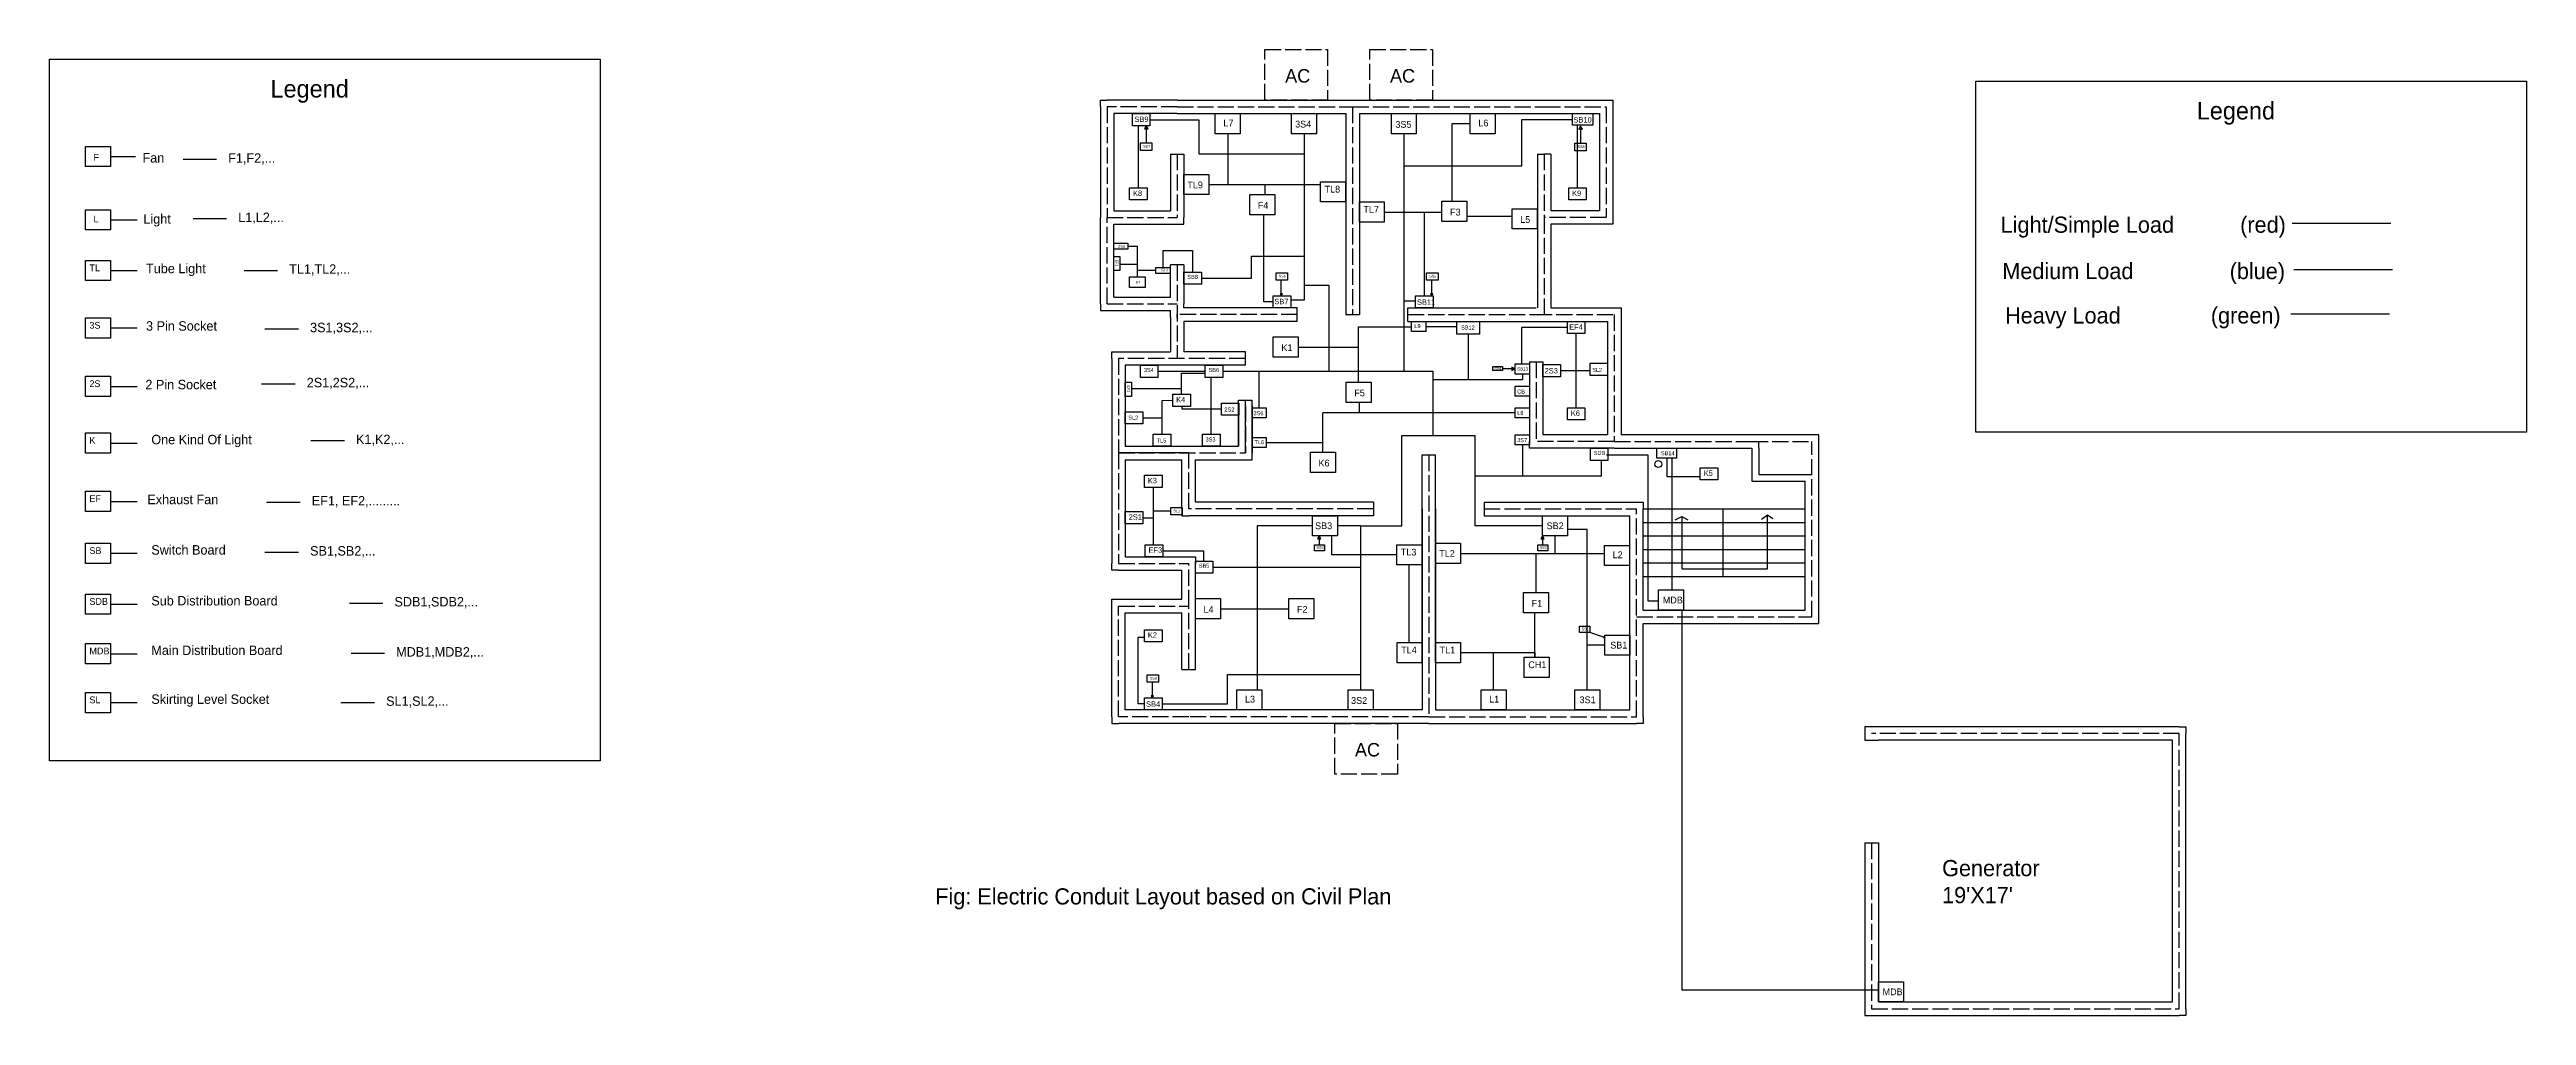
# Model space of a CAD drawing. Header units: inches. Extents: x 2005 to 8881, y -1786 to -220.
# Drawn here: x 3756 to 5592, y -965 to -249 of the extents above; entities that cross this region are included whole.
import ezdxf

# ---------------------------------------------------------------- set-up
doc = ezdxf.new("R2010")
doc.units = ezdxf.units.IN
doc.header["$MEASUREMENT"] = 0
doc.linetypes.add('ACAD_ISO02W100', pattern=[15, 12, -3])

msp = doc.modelspace()

# ---------------------------------------------------------------- linework, layer by layer
for p, q in [((4534.51, -291.49), (4534.51, -286.49)), ((4534.51, -286.49), (4539.51, -286.49)), ((4534.51, -291.49), (4534.51, -373.49)), ((4534.51, -291.49), (4534.51, -291.49)), ((4591.51, -286.49), (4539.51, -286.49)), ((4591.51, -286.49), (4721.51, -286.49)), ((4721.51, -286.49), (4773.51, -286.49)), ((4721.51, -286.49), (4773.51, -286.49)), ((4721.51, -286.49), (4773.51, -286.49)), ((4721.51, -286.49), (4863.51, -286.49)), ((4863.51, -286.49), (4909.51, -286.49)), ((4909.51, -286.49), (4914.51, -286.49)), ((4914.51, -286.49), (4914.51, -291.49)), ((4914.51, -291.49), (4914.51, -373.49)), ((4914.51, -291.49), (4914.51, -291.49)), ((4591.51, -296.49), (4544.51, -296.49)), ((4544.51, -296.49), (4544.51, -368.49)), ((4568.56, -305.49), (4568.56, -318.24)), ((4591.51, -296.49), (4716.51, -296.49)), ((4596.51, -296.49), (4716.51, -296.49)), ((4716.51, -296.49), (4716.51, -445.49)), ((4726.51, -296.49), (4768.51, -296.49)), ((4726.51, -296.49), (4726.51, -445.49)), ((4726.51, -296.49), (4863.51, -296.49)), ((4778.51, -296.49), (4904.51, -296.49)), ((4890.54, -305.74), (4890.54, -318.49)), ((4904.51, -296.49), (4904.51, -368.49)), ((3800.66, -328.3), (3819.24, -328.3)), ((3854.59, -330.36), (3879.36, -330.36)), ((4586.51, -326.49), (4586.51, -368.49)), ((4586.51, -326.49), (4596.51, -326.49)), ((4596.51, -326.49), (4596.51, -373.49)), ((4596.51, -326.49), (4596.51, -373.49)), ((4858.51, -326.49), (4858.51, -373.49)), ((4858.51, -326.49), (4863.51, -326.49)), ((4868.51, -326.49), (4863.51, -326.49)), ((4868.51, -326.49), (4868.51, -368.49)), ((3800.66, -375.18), (3820.55, -375.18)), ((3862.02, -374.29), (3886.8, -374.29)), ((4534.51, -437.49), (4534.51, -373.49)), ((4534.51, -437.49), (4534.51, -373.49)), ((4544.51, -368.49), (4586.51, -368.49)), ((4544.51, -378.49), (4591.51, -378.49)), ((4544.51, -432.49), (4544.51, -378.49)), ((4591.51, -378.49), (4596.51, -378.49)), ((4596.51, -378.49), (4596.51, -373.49)), ((4858.51, -373.49), (4858.51, -440.49)), ((4904.51, -368.49), (4868.51, -368.49)), ((4909.51, -378.49), (4868.51, -378.49)), ((4909.51, -378.49), (4868.51, -378.49)), ((4868.51, -378.49), (4868.51, -440.49)), ((4914.51, -378.49), (4909.51, -378.49)), ((4914.51, -373.49), (4914.51, -378.49)), ((3800.66, -412.79), (3820.55, -412.79)), ((3899.8, -412.65), (3924.58, -412.65)), ((4586.51, -432.49), (4586.51, -408.49)), ((4596.51, -408.49), (4586.51, -408.49)), ((4596.51, -408.49), (4596.51, -437.49)), ((4668.61, -431.49), (4668.61, -419.99)), ((4780.2, -431.49), (4780.2, -419.99)), ((4534.51, -437.49), (4534.51, -442.49)), ((4544.51, -432.49), (4586.51, -432.49)), ((4596.51, -440.49), (4596.51, -437.49)), ((4680.51, -440.49), (4596.51, -440.49)), ((4662.74, -435.99), (4662.74, -435.99)), ((4680.51, -450.49), (4680.51, -440.49)), ((4762.51, -440.49), (4857.51, -440.49)), ((4762.51, -450.49), (4762.51, -440.49)), ((4868.51, -440.49), (4915.51, -440.49)), ((4915.51, -440.49), (4920.51, -440.49)), ((4920.51, -440.49), (4920.51, -445.49)), ((3800.66, -455.37), (3820.55, -455.37)), ((3915.29, -455.96), (3940.06, -455.96)), ((4534.51, -442.49), (4539.51, -442.49)), ((4539.51, -442.49), (4586.51, -442.49)), ((4586.51, -447.49), (4586.51, -442.49)), ((4586.51, -447.49), (4586.51, -464.49)), ((4591.51, -447.49), (4591.51, -445.49)), ((4596.51, -450.49), (4596.51, -464.49)), ((4680.51, -450.49), (4596.51, -450.49)), ((4716.51, -445.49), (4726.51, -445.49)), ((4762.51, -450.49), (4857.51, -450.49)), ((4857.51, -450.49), (4910.51, -450.49)), ((4910.51, -450.49), (4910.51, -534.49)), ((4920.51, -445.49), (4920.51, -534.49)), ((4543.01, -477.99), (4543.01, -472.99)), ((4543.01, -472.99), (4553.01, -472.99)), ((4553.01, -472.99), (4586.51, -472.99)), ((4586.51, -464.49), (4586.51, -472.99)), ((4596.51, -464.49), (4596.51, -472.99)), ((4642.01, -472.99), (4596.51, -472.99)), ((4642.01, -482.99), (4642.01, -472.99)), ((4543.01, -477.99), (4543.01, -547.99)), ((4642.01, -482.99), (4553.01, -482.99)), ((4553.01, -482.99), (4553.01, -542.99)), ((4841.76, -485.69), (4832.51, -485.69)), ((4852.51, -480.49), (4852.51, -539.49)), ((4852.51, -480.49), (4862.51, -480.49)), ((4862.51, -480.49), (4862.51, -534.49)), ((4862.51, -480.49), (4862.51, -534.49)), ((3800.66, -498.7), (3820.55, -498.7)), ((3912.81, -496.8), (3937.58, -496.8)), ((4637.01, -542.99), (4637.01, -508.99)), ((4637.01, -508.99), (4647.01, -508.99)), ((4637.01, -512.99), (4637.01, -542.99)), ((4642.01, -547.99), (4642.01, -508.99)), ((4647.01, -547.99), (4647.01, -508.99)), ((4647.01, -512.99), (4647.01, -547.99)), ((3800.66, -540.63), (3820.55, -540.63)), ((3949.35, -538.87), (3974.12, -538.87)), ((4543.01, -547.99), (4543.01, -629.99)), ((4600.01, -547.99), (4548.01, -547.99)), ((4553.01, -542.99), (4637.01, -542.99)), ((4647.01, -552.99), (4647.01, -547.99)), ((4773.01, -703.49), (4773.01, -549.49)), ((4773.01, -549.49), (4783.01, -549.49)), ((4783.01, -703.49), (4783.01, -549.49)), ((4852.51, -544.49), (4852.51, -539.49)), ((4915.51, -544.49), (4852.51, -544.49)), ((4910.51, -534.49), (4862.51, -534.49)), ((4915.51, -544.49), (5012.51, -544.49)), ((5062.01, -534.49), (4920.51, -534.49)), ((5012.51, -544.49), (5017.51, -544.49)), ((5017.51, -544.49), (5017.51, -568.99)), ((5022.51, -544.49), (5022.51, -539.49)), ((5022.51, -544.49), (5022.51, -563.99)), ((5067.01, -534.49), (5062.01, -534.49)), ((5067.01, -539.49), (5067.01, -534.49)), ((5067.01, -669.49), (5067.01, -539.49)), ((4553.01, -552.99), (4553.01, -624.99)), ((4553.01, -552.99), (4595.01, -552.99)), ((4595.01, -589.49), (4595.01, -552.99)), ((4605.01, -584.49), (4605.01, -552.99)), ((4605.01, -552.99), (4642.01, -552.99)), ((4642.01, -552.99), (4642.01, -552.99)), ((4642.01, -552.99), (4642.01, -552.99)), ((4642.01, -552.99), (4647.01, -552.99)), ((5017.51, -568.99), (5057.01, -568.99)), ((5022.51, -563.99), (5062.01, -563.99)), ((5057.01, -664.49), (5057.01, -568.99)), ((3800.66, -583.95), (3820.55, -583.95)), ((3916.52, -584.39), (3941.29, -584.39)), ((4737.01, -584.49), (4605.01, -584.49)), ((4737.01, -584.49), (4737.01, -594.49)), ((4819.01, -584.49), (4932.01, -584.49)), ((4819.01, -584.49), (4819.01, -594.49)), ((4932.01, -584.49), (4937.01, -584.49)), ((4937.01, -584.49), (4937.01, -589.49)), ((4595.01, -589.49), (4595.01, -594.49)), ((4595.01, -594.49), (4600.01, -594.49)), ((4737.01, -594.49), (4600.01, -594.49)), ((4773.01, -589.49), (4773.01, -738.49)), ((4783.01, -589.49), (4783.01, -738.49)), ((4819.01, -594.49), (4927.01, -594.49)), ((4927.01, -738.49), (4927.01, -594.49)), ((4937.01, -664.49), (4937.01, -589.49)), ((4937.01, -589.49), (5057.01, -589.49)), ((4937.01, -599.49), (5057.01, -599.49)), ((4960.51, -597.49), (4965.51, -594.99)), ((4965.51, -594.99), (4965.51, -633.99)), ((4965.51, -594.99), (4970.01, -597.49)), ((4996.01, -589.49), (4996.01, -639.49)), ((5024.51, -596.99), (5029.01, -593.99)), ((5029.01, -633.99), (5029.01, -593.99)), ((5029.01, -593.99), (5033.01, -596.49)), ((3800.66, -622.38), (3820.55, -622.38)), ((3915.28, -621.52), (3940.05, -621.52)), ((4696.74, -609.49), (4696.74, -615.99)), ((4862.24, -609.49), (4862.24, -615.99)), ((4937.01, -609.49), (5057.01, -609.49)), ((4937.01, -619.49), (5057.01, -619.49)), ((4543.01, -629.99), (4543.01, -629.99)), ((4543.01, -634.99), (4543.01, -629.99)), ((4548.01, -634.99), (4543.01, -634.99)), ((4548.01, -634.99), (4595.01, -634.99)), ((4553.01, -624.99), (4600.01, -624.99)), ((4595.01, -656.49), (4595.01, -634.99)), ((4600.01, -624.99), (4605.01, -624.99)), ((4605.01, -624.99), (4605.01, -629.99)), ((4605.01, -661.49), (4605.01, -629.99)), ((4937.01, -629.49), (5057.01, -629.49)), ((4937.01, -639.49), (5057.01, -639.49)), ((4965.51, -633.99), (5029.01, -633.99)), ((3800.66, -660.08), (3820.55, -660.08)), ((3977.83, -659.26), (4002.61, -659.26)), ((4543.01, -661.49), (4543.01, -656.49)), ((4543.01, -656.49), (4548.01, -656.49)), ((4548.01, -656.49), (4595.01, -656.49)), ((4543.01, -743.49), (4543.01, -661.49)), ((4553.01, -738.49), (4553.01, -666.49)), ((4553.01, -666.49), (4595.01, -666.49)), ((4595.01, -708.49), (4595.01, -666.49)), ((4605.01, -708.49), (4605.01, -661.49)), ((4937.01, -664.49), (5057.01, -664.49)), ((4937.01, -674.49), (5062.01, -674.49)), ((4937.01, -743.49), (4937.01, -674.49)), ((5062.01, -674.49), (5067.01, -674.49)), ((5067.01, -674.49), (5067.01, -669.49)), ((3800.66, -696.8), (3820.55, -696.8)), ((3979.07, -696.38), (4003.85, -696.38)), ((4856.61, -695.99), (4856.61, -699.49)), ((4908.34, -684.77), (4897.24, -681.07)), ((4595.01, -708.49), (4605.01, -708.49)), ((3800.66, -733.02), (3820.55, -733.02)), ((3971.64, -732.89), (3996.42, -732.89)), ((4573.11, -729.49), (4573.11, -717.99)), ((4543.01, -743.49), (4543.01, -748.49)), ((4543.01, -748.49), (4548.01, -748.49)), ((4600.01, -748.49), (4548.01, -748.49)), ((4600.01, -738.49), (4553.01, -738.49)), ((4773.01, -738.49), (4600.01, -738.49)), ((4778.01, -748.49), (4600.01, -748.49)), ((4778.01, -748.49), (4932.01, -748.49)), ((4783.01, -738.49), (4927.01, -738.49)), ((4937.01, -748.49), (4932.01, -748.49)), ((4937.01, -743.49), (4937.01, -748.49)), ((5106.26, -750.93), (5101.26, -750.93)), ((5101.26, -750.93), (5101.26, -755.93)), ((5334.26, -750.93), (5106.26, -750.93)), ((5334.26, -750.93), (5339.26, -750.93)), ((5339.26, -750.93), (5339.26, -755.93)), ((5329.26, -760.93), (5111.26, -760.93)), ((5329.26, -954.93), (5329.26, -760.93)), ((5339.26, -959.93), (5339.26, -755.93)), ((5101.26, -836.99), (5101.26, -959.93)), ((5111.26, -836.99), (5111.26, -954.93)), ((5101.26, -959.93), (5101.26, -964.93)), ((5101.26, -964.93), (5106.26, -964.93)), ((5106.26, -964.93), (5334.26, -964.93)), ((5111.26, -954.93), (5329.26, -954.93)), ((5111.26, -954.93), (5329.26, -954.93)), ((5339.26, -964.93), (5334.26, -964.93)), ((5339.26, -959.93), (5339.26, -964.93))]:
    msp.add_line(p, q)
at = {"linetype": 'ACAD_ISO02W100'}
for p, q in [((4591.51, -291.49), (4539.51, -291.49)), ((4539.51, -291.49), (4539.51, -373.49)), ((4591.51, -291.49), (4721.51, -291.49)), ((4721.51, -291.49), (4721.51, -445.49)), ((4721.51, -291.49), (4863.51, -291.49)), ((4863.51, -291.49), (4909.51, -291.49)), ((4909.51, -291.49), (4909.51, -373.49)), ((4591.51, -326.49), (4591.51, -373.49)), ((4863.51, -326.49), (4863.51, -373.49)), ((4539.51, -373.49), (4591.51, -373.49)), ((4539.51, -437.49), (4539.51, -373.49)), ((4909.51, -373.49), (4863.51, -373.49)), ((4863.51, -373.49), (4863.51, -445.49)), ((4591.51, -408.49), (4591.51, -467.99)), ((4539.51, -437.49), (4591.51, -437.49)), ((4680.51, -445.49), (4591.51, -445.49)), ((4762.51, -445.49), (4857.51, -445.49)), ((4857.51, -445.49), (4915.51, -445.49)), ((4915.51, -445.49), (4915.51, -539.49)), ((4591.51, -467.99), (4591.51, -477.99)), ((4642.01, -477.99), (4548.01, -477.99)), ((4548.01, -477.99), (4548.01, -547.99)), ((4857.51, -480.49), (4857.51, -539.49)), ((4642.01, -512.99), (4642.01, -547.99)), ((4548.01, -547.99), (4548.01, -629.99)), ((4548.01, -547.99), (4642.01, -547.99)), ((4600.01, -589.49), (4600.01, -547.99)), ((4778.01, -549.49), (4778.01, -743.49)), ((4915.51, -539.49), (4857.51, -539.49)), ((4915.51, -539.49), (5017.51, -539.49)), ((5017.51, -539.49), (5062.01, -539.49)), ((5062.01, -669.49), (5062.01, -539.49)), ((4737.01, -589.49), (4600.01, -589.49)), ((4819.01, -589.49), (4932.01, -589.49)), ((4932.01, -743.49), (4932.01, -589.49)), ((4548.01, -629.99), (4600.01, -629.99)), ((4600.01, -661.49), (4600.01, -629.99)), ((4548.01, -743.49), (4548.01, -661.49)), ((4548.01, -661.49), (4600.01, -661.49)), ((4600.01, -708.49), (4600.01, -661.49)), ((4932.01, -669.49), (5062.01, -669.49)), ((4600.01, -743.49), (4548.01, -743.49)), ((4778.01, -743.49), (4600.01, -743.49)), ((4778.01, -743.49), (4932.01, -743.49)), ((5101.26, -755.93), (5101.26, -760.93)), ((5101.26, -760.93), (5111.26, -760.93)), ((5334.26, -755.93), (5106.26, -755.93)), ((5334.26, -959.93), (5334.26, -755.93)), ((5101.26, -836.99), (5111.26, -836.99)), ((5106.26, -836.99), (5106.26, -959.93)), ((5106.26, -959.93), (5334.26, -959.93))]:
    msp.add_line(p, q, dxfattribs=at)
at = {"color": 1}
for p, q in [((4562.74, -351.49), (4562.74, -305.49)), ((4628.99, -311.49), (4628.99, -348.99)), ((4808.74, -303.99), (4795.06, -303.99)), ((4795.06, -303.99), (4795.06, -361.49)), ((4888.24, -351.49), (4888.24, -305.49)), ((4615.01, -348.99), (4697.74, -348.99)), ((4656.38, -348.99), (4656.38, -356.49)), ((4655.65, -435.99), (4655.65, -371.49)), ((4745.01, -369.49), (4787.74, -369.49)), ((4774.74, -431.49), (4774.74, -369.49)), ((4806.24, -372.44), (4839.74, -372.44)), ((5418, -377.72), (5491.21, -377.72)), ((4555.01, -394.74), (4561.99, -394.74)), ((4561.99, -417.49), (4561.99, -394.74)), ((4580.99, -410.49), (4580.99, -397.93)), ((4580.99, -397.93), (4602.78, -397.93)), ((4602.78, -397.93), (4602.78, -413.99)), ((4561.99, -408.29), (4549.01, -408.29)), ((4575.74, -412.74), (4561.99, -412.74)), ((4662.74, -435.99), (4655.65, -435.99)), ((4725.99, -495.49), (4725.99, -454.56)), ((4725.99, -454.56), (4765.24, -454.56)), ((4775.74, -454.24), (4798.74, -454.24)), ((4880.74, -454.99), (4846.77, -454.99)), ((4846.77, -454.99), (4846.77, -481.99)), ((4681.24, -469.52), (4725.99, -469.52)), ((4887.24, -514.49), (4887.24, -459.49)), ((4594.74, -504.49), (4594.74, -488.81)), ((4594.74, -488.81), (4612.24, -488.81)), ((4875.51, -486.99), (4897.74, -486.99)), ((4594.74, -500.38), (4557.51, -500.38)), ((4580.24, -509.02), (4588.24, -508.99)), ((4580.24, -533.99), (4580.24, -509.02)), ((4595.09, -515.49), (4595.09, -513.49)), ((4726.51, -518.24), (4726.51, -510.49)), ((4566.01, -521.99), (4580.24, -521.99)), ((4624.24, -515.49), (4595.09, -515.49)), ((4842.24, -518.24), (4699.49, -518.24)), ((4699.49, -547.49), (4699.49, -518.24)), ((4657.51, -540.24), (4699.49, -540.24)), ((4954.37, -551.99), (4954.37, -565.48)), ((4954.37, -565.48), (4979.24, -565.48)), ((4573.74, -573.49), (4573.74, -615.99)), ((4566.01, -595.99), (4573.74, -595.99)), ((4586.74, -591.24), (4573.74, -591.24)), ((4691.74, -601.99), (4650.78, -601.99)), ((4650.78, -601.99), (4650.78, -723.49)), ((4580.74, -620.49), (4610.88, -620.49)), ((4610.88, -620.49), (4610.88, -628.1)), ((4706.04, -623.49), (4706.04, -609.49)), ((4754.24, -623.49), (4706.04, -623.49)), ((4801.51, -622.49), (4908.24, -622.49)), ((4857.49, -651.49), (4857.49, -622.49)), ((4871.49, -609.49), (4871.49, -622.49)), ((4763.49, -688.49), (4763.49, -630.99)), ((4623.51, -663.49), (4674.24, -663.49)), ((4856.61, -699.49), (4856.61, -666.49)), ((4562.66, -733.99), (4562.66, -684.54)), ((4562.66, -684.54), (4567.24, -684.54)), ((4801.51, -695.99), (4856.61, -695.99)), ((4825.99, -723.49), (4825.99, -695.99)), ((4567.24, -733.99), (4562.66, -733.99))]:
    msp.add_line(p, q, dxfattribs=at)
at = {"color": 5}
for p, q in [((4571.24, -300.99), (4607.49, -300.99)), ((4607.49, -300.99), (4607.49, -326.23)), ((4685.49, -311.49), (4685.49, -434.74)), ((4759.49, -311.49), (4759.49, -435.22)), ((4884.46, -300.99), (4846.76, -300.99)), ((4846.76, -300.99), (4846.76, -335.48)), ((4607.49, -326.23), (4685.49, -326.23)), ((4846.76, -335.48), (4759.49, -335.48)), ((4646.45, -418.49), (4646.45, -402.08)), ((4646.45, -402.08), (4685.49, -402.08)), ((4609.51, -418.49), (4646.45, -418.49)), ((5419.19, -412.08), (5492.4, -412.08)), ((4685.49, -434.74), (4675.74, -434.74)), ((4685.49, -423.68), (4703.97, -423.68)), ((4703.97, -423.68), (4703.97, -487.49)), ((4759.49, -435.22), (4768.24, -435.22)), ((4759.49, -435.22), (4759.49, -487.49)), ((4807.13, -459.99), (4807.13, -493.9)), ((4577.24, -487.49), (4612.24, -487.49)), ((4616.74, -533.99), (4616.74, -491.99)), ((4625.24, -487.49), (4780.96, -487.49)), ((4652.26, -514.49), (4652.26, -487.49)), ((4780.96, -487.49), (4780.96, -535.1)), ((4847.49, -493.9), (4780.96, -493.9)), ((4847.26, -489.49), (4847.26, -489.49)), ((4847.49, -489.49), (4847.49, -493.9)), ((4757.96, -602), (4757.96, -535.1)), ((4757.96, -535.1), (4812.05, -535.1)), ((4812.05, -535.1), (4812.05, -601.99)), ((4847.49, -541.99), (4847.49, -564.99)), ((4812.05, -564.99), (4906.03, -564.99)), ((4906.03, -564.99), (4906.03, -553.49)), ((4958.08, -551.99), (4958.08, -649.52)), ((4727.49, -602), (4710.24, -601.99)), ((4727.49, -723.49), (4727.49, -602)), ((4727.49, -602), (4757.96, -602)), ((4862.24, -601.99), (4812.05, -601.99)), ((4895.49, -604.68), (4880.74, -604.68)), ((4895.49, -723.49), (4895.49, -604.68)), ((4618.01, -632.6), (4727.49, -632.6)), ((4908.24, -690.49), (4895.49, -690.49)), ((4628.81, -733.99), (4628.81, -712.1)), ((4628.81, -712.1), (4727.49, -712.1)), ((4580.24, -733.99), (4628.81, -733.99))]:
    msp.add_line(p, q, dxfattribs=at)
at = {"color": 3}
for p, q in [((5416.98, -444.98), (5490.19, -444.98)), ((4909.74, -549.49), (4940.3, -549.49)), ((4940.3, -549.49), (4940.3, -657.55)), ((4940.3, -657.55), (4948.33, -657.55)), ((4965.78, -946.3), (4965.78, -664.52)), ((5111.26, -946.3), (4965.78, -946.3))]:
    msp.add_line(p, q, dxfattribs=at)
for points in [[(3755.59, -256.18), (4163.79, -256.18), (4163.79, -776.31), (3755.59, -776.31)], [(5183.45, -272.43), (5591.64, -272.43), (5591.64, -532.49), (5183.45, -532.49)], [(4558.24, -296.49), (4571.24, -296.49), (4571.24, -305.49), (4558.24, -305.49)], [(4568.56, -305.49), (4567.26, -307.74), (4569.86, -307.74)], [(4619.74, -296.49), (4638.24, -296.49), (4638.24, -311.49), (4619.74, -311.49)], [(4676.24, -296.49), (4694.74, -296.49), (4694.74, -311.49), (4676.24, -311.49)], [(4750.24, -296.49), (4768.74, -296.49), (4768.74, -311.49), (4750.24, -311.49)], [(4808.74, -296.49), (4827.24, -296.49), (4827.24, -311.49), (4808.74, -311.49)], [(4884.46, -296.49), (4899.47, -296.49), (4899.47, -305.09), (4884.46, -305.09)], [(4890.54, -305.74), (4889.24, -307.99), (4891.84, -307.99)], [(3782.16, -320.8), (3800.66, -320.8), (3800.66, -335.8), (3782.16, -335.8)], [(4564.26, -318.24), (4572.76, -318.24), (4572.76, -323.74), (4564.26, -323.74)], [(4886.24, -318.49), (4894.74, -318.49), (4894.74, -323.99), (4886.24, -323.99)], [(4596.51, -341.49), (4615.01, -341.49), (4615.01, -356.49), (4596.51, -356.49)], [(4697.74, -346.99), (4716.24, -346.99), (4716.24, -361.99), (4697.74, -361.99)], [(4556.24, -351.49), (4569.24, -351.49), (4569.24, -360.49), (4556.24, -360.49)], [(4645.24, -356.49), (4663.74, -356.49), (4663.74, -371.49), (4645.24, -371.49)], [(4726.51, -361.99), (4745.01, -361.99), (4745.01, -376.99), (4726.51, -376.99)], [(4787.74, -361.49), (4806.24, -361.49), (4806.24, -376.49), (4787.74, -376.49)], [(4839.74, -366.99), (4858.24, -366.99), (4858.24, -381.99), (4839.74, -381.99)], [(4881.74, -351.49), (4894.74, -351.49), (4894.74, -360.49), (4881.74, -360.49)], [(3782.16, -367.68), (3800.66, -367.68), (3800.66, -382.68), (3782.16, -382.68)], [(4556.24, -378.49), (4556.24, -378.49), (4556.24, -378.49), (4556.24, -378.49)], [(4544.51, -392.49), (4555.01, -392.49), (4555.01, -396.99), (4544.51, -396.99)], [(4549.01, -402.34), (4549.01, -412.84), (4544.51, -412.84), (4544.51, -402.34)], [(3782.16, -405.29), (3800.66, -405.29), (3800.66, -420.29), (3782.16, -420.29)], [(4556.24, -417.49), (4567.74, -417.49), (4567.74, -425.49), (4556.24, -425.49)], [(4575.74, -410.49), (4586.24, -410.49), (4586.24, -414.99), (4575.74, -414.99)], [(4596.51, -413.99), (4609.51, -413.99), (4609.51, -422.99), (4596.51, -422.99)], [(4664.74, -414.49), (4673.24, -414.49), (4673.24, -419.99), (4664.74, -419.99)], [(4776.33, -414.49), (4784.83, -414.49), (4784.83, -419.99), (4776.33, -419.99)], [(4662.74, -431.49), (4675.74, -431.49), (4675.74, -440.49), (4662.74, -440.49)], [(4668.61, -431.49), (4669.48, -429.99), (4667.74, -429.99)], [(4768.24, -431.49), (4781.24, -431.49), (4781.24, -440.49), (4768.24, -440.49)], [(4780.2, -431.49), (4781.06, -429.99), (4779.33, -429.99)], [(3782.16, -447.87), (3800.66, -447.87), (3800.66, -462.87), (3782.16, -462.87)], [(4765.24, -450.49), (4775.74, -450.49), (4775.74, -457.99), (4765.24, -457.99)], [(4798.74, -450.49), (4815.51, -450.49), (4815.51, -459.99), (4798.74, -459.99)], [(4880.74, -450.49), (4893.74, -450.49), (4893.74, -459.49), (4880.74, -459.49)], [(4662.74, -462.02), (4681.24, -462.02), (4681.24, -477.02), (4662.74, -477.02)], [(3782.16, -491.2), (3800.66, -491.2), (3800.66, -506.2), (3782.16, -506.2)], [(4557.51, -495.62), (4557.51, -506.12), (4553.01, -506.12), (4553.01, -495.62)], [(4564.24, -482.99), (4577.24, -482.99), (4577.24, -491.99), (4564.24, -491.99)], [(4612.24, -482.99), (4625.24, -482.99), (4625.24, -491.99), (4612.24, -491.99)], [(4716.74, -495.49), (4735.24, -495.49), (4735.24, -510.49), (4716.74, -510.49)], [(4825.51, -483.99), (4832.51, -483.99), (4832.51, -486.99), (4825.51, -486.99)], [(4841.76, -485.69), (4839.51, -484.4), (4839.51, -486.99)], [(4842.01, -481.99), (4852.51, -481.99), (4852.51, -489.49), (4842.01, -489.49)], [(4862.51, -482.49), (4875.51, -482.49), (4875.51, -491.49), (4862.51, -491.49)], [(4897.51, -481.49), (4910.51, -481.49), (4910.51, -490.49), (4897.51, -490.49)], [(4588.24, -504.49), (4601.24, -504.49), (4601.24, -513.49), (4588.24, -513.49)], [(4624.24, -510.99), (4637.24, -510.99), (4637.24, -519.99), (4624.24, -519.99)], [(4842.01, -498.49), (4852.51, -498.49), (4852.51, -505.99), (4842.01, -505.99)], [(4553.01, -517.49), (4566.01, -517.49), (4566.01, -526.49), (4553.01, -526.49)], [(4647.01, -514.49), (4657.51, -514.49), (4657.51, -521.99), (4647.01, -521.99)], [(4842.01, -514.49), (4852.51, -514.49), (4852.51, -521.99), (4842.01, -521.99)], [(4880.74, -514.49), (4893.74, -514.49), (4893.74, -523.49), (4880.74, -523.49)], [(3782.16, -533.13), (3800.66, -533.13), (3800.66, -548.13), (3782.16, -548.13)], [(4573.74, -533.99), (4586.74, -533.99), (4586.74, -542.99), (4573.74, -542.99)], [(4610.24, -533.99), (4623.24, -533.99), (4623.24, -542.99), (4610.24, -542.99)], [(4647.01, -536.49), (4657.51, -536.49), (4657.51, -543.99), (4647.01, -543.99)], [(4690.24, -547.49), (4708.74, -547.49), (4708.74, -562.49), (4690.24, -562.49)], [(4842.01, -534.49), (4852.51, -534.49), (4852.51, -541.99), (4842.01, -541.99)], [(4897.74, -544.49), (4910.74, -544.49), (4910.74, -553.49), (4897.74, -553.49)], [(4961.62, -544.49), (4961.62, -551.99), (4947.12, -551.99), (4947.12, -544.49)], [(4567.24, -564.49), (4580.24, -564.49), (4580.24, -573.49), (4567.24, -573.49)], [(4979.24, -558.99), (4992.24, -558.99), (4992.24, -567.99), (4979.24, -567.99)], [(3782.16, -576.45), (3800.66, -576.45), (3800.66, -591.45), (3782.16, -591.45)], [(4553.01, -591.49), (4566.01, -591.49), (4566.01, -600.49), (4553.01, -600.49)], [(4586.74, -588.49), (4595.24, -588.49), (4595.24, -593.99), (4586.74, -593.99)], [(4691.74, -594.49), (4710.24, -594.49), (4710.24, -609.49), (4691.74, -609.49)], [(4862.24, -594.49), (4880.74, -594.49), (4880.74, -609.49), (4862.24, -609.49)], [(3782.16, -614.88), (3800.66, -614.88), (3800.66, -629.88), (3782.16, -629.88)], [(4567.74, -615.99), (4580.74, -615.99), (4580.74, -624.99), (4567.74, -624.99)], [(4693.24, -615.99), (4700.74, -615.99), (4700.74, -620.49), (4693.24, -620.49)], [(4696.74, -609.49), (4695.44, -611.74), (4698.04, -611.74)], [(4754.24, -615.99), (4772.74, -615.99), (4772.74, -630.99), (4754.24, -630.99)], [(4783.01, -614.99), (4801.51, -614.99), (4801.51, -629.99), (4783.01, -629.99)], [(4858.74, -615.99), (4866.24, -615.99), (4866.24, -620.49), (4858.74, -620.49)], [(4862.24, -609.49), (4860.94, -611.74), (4863.54, -611.74)], [(4908.24, -616.49), (4926.74, -616.49), (4926.74, -631.49), (4908.24, -631.49)], [(4605.01, -628.1), (4618.01, -628.1), (4618.01, -637.1), (4605.01, -637.1)], [(3782.16, -652.58), (3800.66, -652.58), (3800.66, -667.58), (3782.16, -667.58)], [(4605.01, -655.99), (4623.51, -655.99), (4623.51, -670.99), (4605.01, -670.99)], [(4674.24, -655.99), (4692.74, -655.99), (4692.74, -670.99), (4674.24, -670.99)], [(4848.24, -651.49), (4866.74, -651.49), (4866.74, -666.49), (4848.24, -666.49)], [(4948.33, -649.52), (4966.83, -649.52), (4966.83, -664.52), (4948.33, -664.52)], [(4567.24, -678.99), (4580.24, -678.99), (4580.24, -687.99), (4567.24, -687.99)], [(4889.74, -676.49), (4897.24, -676.49), (4897.24, -680.99), (4889.74, -680.99)], [(3782.16, -689.3), (3800.66, -689.3), (3800.66, -704.3), (3782.16, -704.3)], [(4754.51, -688.49), (4773.01, -688.49), (4773.01, -703.49), (4754.51, -703.49)], [(4783.01, -688.49), (4801.51, -688.49), (4801.51, -703.49), (4783.01, -703.49)], [(4908.61, -684.77), (4907.89, -683.95), (4907.54, -684.99)], [(4908.51, -682.99), (4927.01, -682.99), (4927.01, -697.99), (4908.51, -697.99)], [(4569.24, -712.49), (4577.74, -712.49), (4577.74, -717.99), (4569.24, -717.99)], [(4848.74, -699.49), (4867.24, -699.49), (4867.24, -714.49), (4848.74, -714.49)], [(3782.16, -725.52), (3800.66, -725.52), (3800.66, -740.52), (3782.16, -740.52)], [(4567.24, -729.49), (4580.24, -729.49), (4580.24, -738.49), (4567.24, -738.49)], [(4573.11, -729.49), (4573.98, -727.99), (4572.24, -727.99)], [(4635.74, -723.49), (4654.24, -723.49), (4654.24, -738.49), (4635.74, -738.49)], [(4718.24, -723.49), (4736.74, -723.49), (4736.74, -738.49), (4718.24, -738.49)], [(4816.74, -723.49), (4835.24, -723.49), (4835.24, -738.49), (4816.74, -738.49)], [(4886.24, -723.49), (4904.74, -723.49), (4904.74, -738.49), (4886.24, -738.49)], [(5111.26, -939.93), (5129.76, -939.93), (5129.76, -954.93), (5111.26, -954.93)]]:
    msp.add_lwpolyline(points, close=True)
at = {"linetype": 'ACAD_ISO02W100'}
for points in [[(4656.51, -248.99), (4703.01, -248.99), (4703.01, -286.49), (4656.51, -286.49)], [(4734.24, -248.99), (4780.74, -248.99), (4780.74, -286.49), (4734.24, -286.49)], [(4708.24, -748.49), (4754.74, -748.49), (4754.74, -785.99), (4708.24, -785.99)]]:
    msp.add_lwpolyline(points, close=True, dxfattribs=at)
msp.add_circle((4948.12, -556.22), 2.5)

# ---------------------------------------------------------------- texts
at = {"attachment_point": 1}
for s, insert, char_height, width in [('Legend', (3919.4, -271.58), 13, 330.2715), ('AC', (4671.51, -263.49), 10, 29), ('AC', (4749.24, -263.49), 10, 29), ('Legend', (5347.26, -287.82), 13, 330.2715), ('SB9', (4559.79, -298.67), 4, 7), ('L7', (4625.74, -300.99), 5, 12.5), ('3S4', (4678.91, -301.77), 5, 12.5), ('3S5', (4753.24, -301.99), 5, 12.5), ('L6', (4814.74, -300.99), 5, 12.5), ('SB10', (4885.22, -299.11), 4, 7), ('F', (3788.16, -326.3), 5, 12.5), ('Fan', (3824.48, -325.75), 7, 132.4793), ('F1,F2,...', (3888.03, -325.91), 7, 251.4531), ('SS7', (4566.26, -319.74), 2, 5), ('SS8', (4888.24, -319.99), 2, 5), ('TL9', (4598.99, -346.82), 5, 12.5), ('K8', (4558.74, -353.49), 4, 7), ('F4', (4651.24, -361.99), 5, 12.5), ('TL8', (4700.74, -349.99), 5, 12.5), ('TL7', (4729.51, -364.99), 5, 12.5), ('F3', (4793.74, -366.99), 5, 12.5), ('K9', (4884.24, -353.49), 4, 7), ('L', (3788.16, -372.18), 5, 12.5), ('Light', (3825.17, -371.05), 7, 100.4564), ('L1,L2,...', (3895.47, -369.84), 7, 251.4531), ('L5', (4845.74, -372.49), 5, 12.5), ('Light/Simple Load           (red)', (5201.89, -372.81), 12, 377.718), ('2S4', (4547.74, -393.99), 2, 4.5), ('TL', (3785.16, -408.29), 5, 12.5), ('Tube Light', (3827.13, -407.77), 7, 100.4564), ('TL1,TL2,...', (3933.25, -408.2), 7, 251.4531), ('K7', (4560.74, -420.49), 2, 4.5), ('SL3', (4579.74, -411.49), 2, 4.5), ('SB8', (4599.01, -415.99), 3, 7), ('SS6', (4666.74, -415.99), 2, 5), ('SS5', (4778.33, -415.99), 2, 5), ('Medium Load                (blue)', (5203.08, -407.17), 12, 377.718), ('SB7', (4663.49, -433.74), 4, 7), ('SB11', (4769.21, -434.21), 4, 7), ('Heavy Load               (green)', (5205.17, -440.07), 12, 377.718), ('3S', (3785.16, -450.87), 5, 12.5), ('3 Pin Socket', (3827.13, -450.36), 7, 100.4564), ('3S1,3S2,...', (3948.73, -451.51), 7, 251.4531), ('L9', (4767.24, -452.49), 3, 7), ('SB12', (4801.91, -453.53), 3, 7), ('EF4', (4882.07, -452.64), 4, 7), ('K1', (4668.74, -467.52), 5, 12.5), ('2S', (3785.16, -494.2), 5, 12.5), ('2 Pin Socket', (3826.64, -493.81), 7, 100.4564), ('2S1,2S2,...', (3946.25, -492.34), 7, 251.4531), ('3S4', (4566.74, -484.99), 3, 7), ('SB6', (4614.74, -484.99), 3, 7), ('SS4', (4826.51, -484.49), 2, 7), ('SB13', (4843.51, -484.49), 2.4, 7), ('2S3', (4863.84, -485.08), 4, 7), ('SL2', (4899.14, -484.96), 3, 7), ('K4', (4590.74, -506.49), 4, 7), ('F5', (4722.74, -500.99), 5, 12.5), ('CB', (4843.51, -500.99), 3, 7), ('SL2', (4555.25, -520.29), 3, 7), ('2S2', (4626.48, -514.31), 3, 7), ('3S6', (4648.05, -517.05), 3, 7), ('L8', (4843.51, -516.99), 3, 7), ('K6', (4883.24, -516.49), 4, 7), ('K', (3785.16, -536.13), 5, 12.5), ('One Kind Of Light', (3831.05, -534.59), 7, 180.8215), ('K1,K2,...', (3982.79, -534.42), 7, 251.4531), ('TL5', (4576.24, -537.31), 3, 7), ('3S3', (4612.48, -536.52), 3, 7), ('TL6', (4648.74, -538.49), 3, 7), ('3S7', (4843.51, -536.99), 3, 7), ('SDB', (4900.24, -546.49), 3, 9.5), ('SB14', (4950.07, -546.71), 3, 7), ('K3', (4569.74, -566.49), 4, 7), ('K6', (4696.24, -552.99), 5, 12.5), ('K5', (4981.74, -560.99), 4, 7), ('EF', (3785.16, -579.45), 5, 12.5), ('Exhaust Fan', (3828.11, -578.99), 7, 100.4564), ('EF1, EF2,.........', (3949.96, -579.94), 7, 251.4531), ('2S1', (4555.51, -593.49), 4, 7), ('SL1', (4588.74, -589.99), 2, 5), ('SB3', (4693.72, -599.49), 5, 12.5), ('SB2', (4865.34, -599.49), 5, 12.5), ('SB', (3785.16, -617.88), 5, 12.5), ('Switch Board', (3831.05, -616.35), 7, 180.8215), ('SB1,SB2,...', (3948.73, -617.06), 7, 251.4531), ('EF3', (4570.24, -617.99), 4, 7), ('SS3', (4694.74, -616.99), 2, 4), ('TL3', (4757.24, -618.99), 5, 12.5), ('TL2', (4785.74, -619.99), 5, 12.5), ('SS2', (4860.24, -616.99), 2, 4), ('L2', (4914.24, -620.99), 5, 12.5), ('SB5', (4607.51, -630.1), 3, 7), ('SDB', (3785.16, -655.58), 5, 12.5), ('Sub Distribution Board', (3831.05, -654.04), 7, 180.8215), ('SDB1,SDB2,...', (4011.28, -654.8), 7, 251.4531), ('F1', (4854.24, -656.99), 5, 12.5), ('MDB', (4951.43, -654.52), 5, 12.5), ('L4', (4611.01, -661.49), 5, 12.5), ('F2', (4680.24, -661.49), 5, 12.5), ('SS1', (4891.24, -677.49), 2, 4), ('MDB', (3785.16, -692.3), 5, 12.5), ('Main Distribution Board', (3831.05, -690.76), 7, 180.8215), ('MDB1,MDB2,...', (4012.52, -691.93), 7, 251.4531), ('K2', (4569.74, -680.99), 4, 7), ('TL4', (4757.51, -691.49), 5, 12.5), ('TL1', (4786.01, -691.49), 5, 12.5), ('SB1', (4912.51, -687.99), 5, 12.5), ('SS9', (4571.24, -713.99), 2, 5), ('CH1', (4851.74, -702.49), 5, 12.5), ('SL', (3785.16, -728.52), 5, 12.5), ('Skirting Level Socket', (3831.05, -726.99), 7, 180.8215), ('SL1,SL2,...', (4005.09, -728.43), 7, 251.4531), ('SB4', (4568.41, -732.16), 4, 7), ('L3', (4641.74, -727.99), 5, 12.5), ('3S2', (4720.38, -728.99), 5, 12.5), ('L1', (4822.74, -727.99), 5, 12.5), ('3S1', (4889.74, -728.49), 5, 12.5), ('AC', (4723.24, -762.99), 10, 29), ("Generator\\P19'X17'", (5158.48, -849.72), 12, 278.8942), ('Fig: Electric Conduit Layout based on Civil Plan', (4412.14, -870.68), 12, 667.875), ('MDB', (5114.36, -944.93), 5, 12.5)]:
    msp.add_mtext(s, dxfattribs=dict(at, insert=insert, char_height=char_height, width=width))
at = {"char_height": 2, "attachment_point": 1, "rotation": 270}
for s, insert, width in [('EF1', (4547.74, -404.74), 4.5), ('EF2', (4556.24, -498.02), 4.5), ('-', (4949.12, -555.72), 1.5)]:
    msp.add_mtext(s, dxfattribs=dict(at, insert=insert, width=width))

doc.saveas('drawing.dxf')
